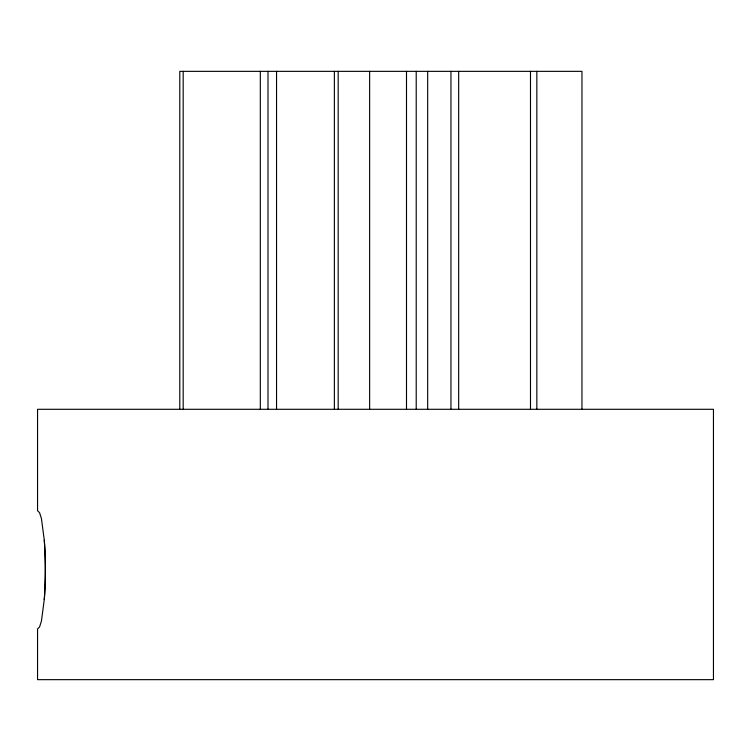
<?xml version="1.0" encoding="UTF-8"?>
<svg xmlns="http://www.w3.org/2000/svg" width="751" height="751" viewBox="0 0 751 751"><rect width="100%" height="100%" fill="white"/><g stroke="black" fill="none" stroke-linecap="round" stroke-linejoin="round"><path stroke-width="1.13" d="M44.29 599.392L41.446 621.039L39.568 626.944L37.55 628.962L37.55 679.655L713.45 679.655L713.45 409.295L37.55 409.295L37.55 510.68L39.568 512.698L41.446 518.603L44.29 540.251A58.719 7.66 -90 0 1 44.29 599.392A58.719 7.66 90 0 0 44.29 540.251M581.959 409.295L581.969 71.345L179.789 71.345L179.789 409.295M536.843 71.345L536.843 409.295M530.488 71.345L530.488 409.295M458.673 71.345L458.673 409.295M450.947 71.345L450.947 409.295M427.676 71.345L427.676 409.295M416.214 71.345L416.214 409.295M406.498 71.345L406.498 409.295M369.633 71.345L369.633 409.295M338.185 71.345L338.185 409.295M334.373 71.345L334.373 409.295M276.546 71.345L276.546 409.295M267.994 71.345L267.994 409.295M260.315 71.345L260.315 409.295M183.178 71.345L183.178 409.295"/></g></svg>
